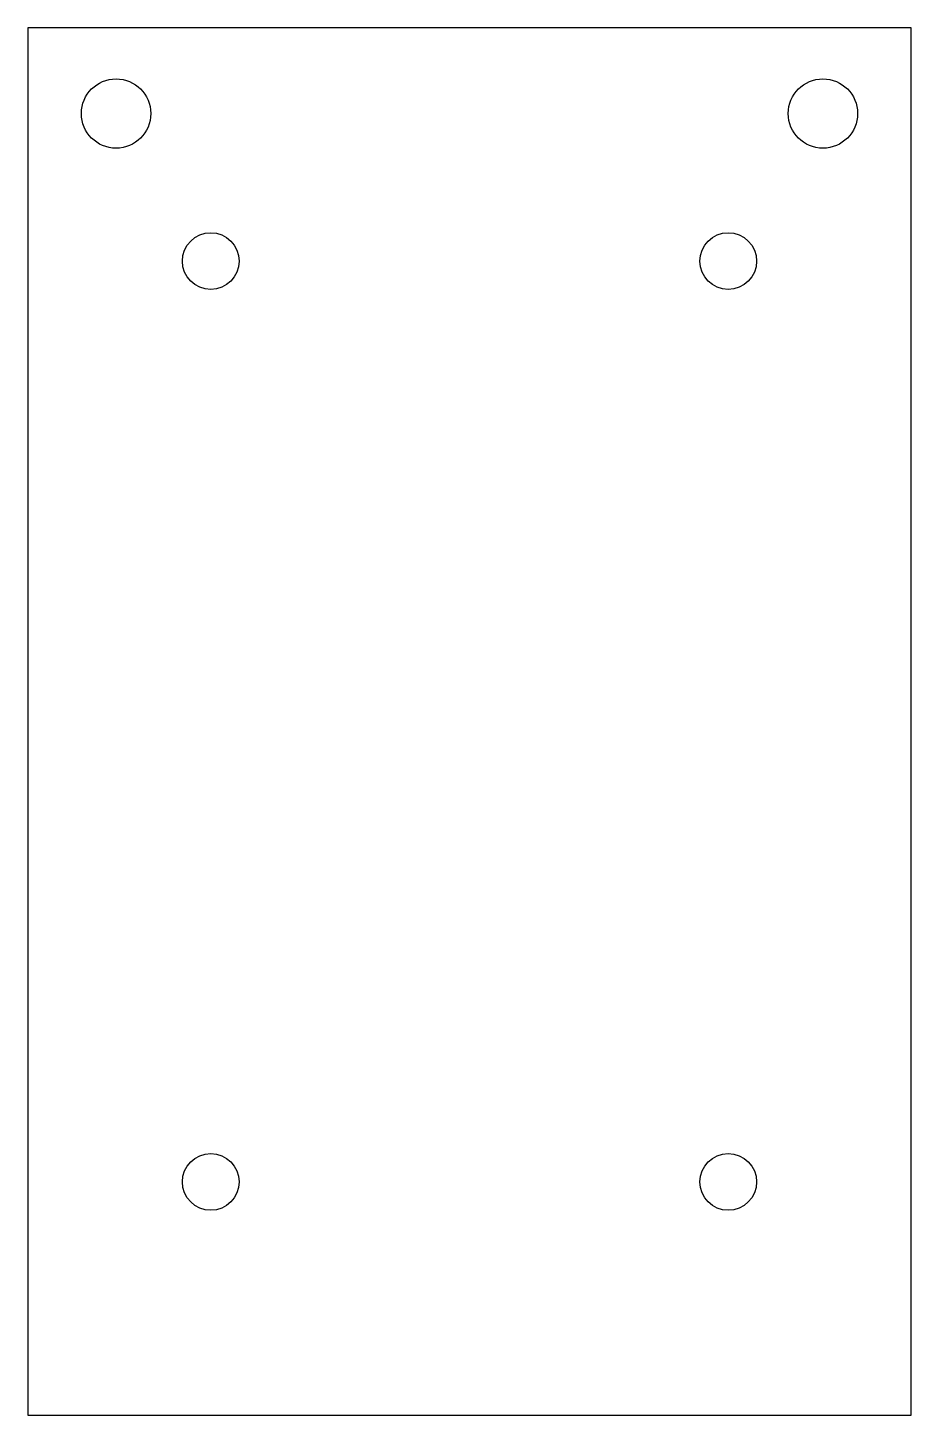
# Model space of a CAD drawing. Header units: millimetres. Extents: x -35 to 35, y -55 to 55.
import ezdxf

# ---------------------------------------------------------------- set-up
doc = ezdxf.new("R2010")
doc.units = ezdxf.units.MM

msp = doc.modelspace()

# ---------------------------------------------------------------- linework, layer by layer
at = {"layer": 'CUT'}
msp.add_lwpolyline([(-35, -55), (35, -55), (35, 55), (-35, 55)], close=True, dxfattribs=at)
at = {"layer": 'DRILL'}
for centre, radius in [((-28, 48.2), 2.75), ((28, 48.2), 2.75), ((-20.5, 36.5), 2.25), ((20.5, 36.5), 2.25), ((-20.5, -36.5), 2.25), ((20.5, -36.5), 2.25)]:
    msp.add_circle(centre, radius, dxfattribs=at)

doc.saveas('drawing.dxf')
